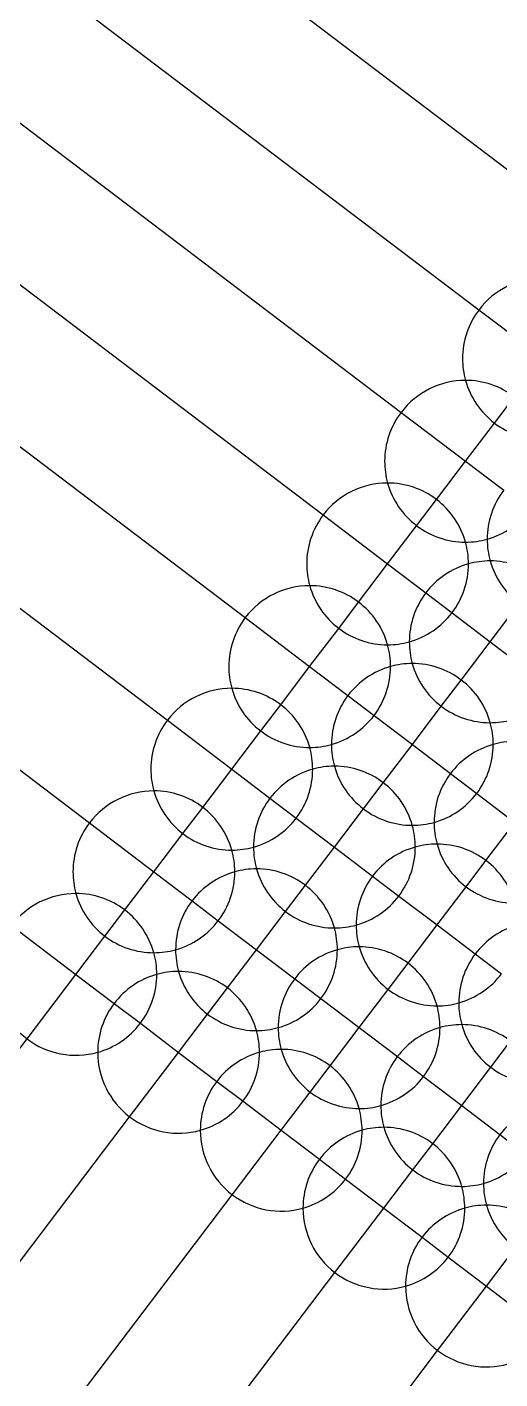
# Model space of a CAD drawing. Extents: x -4240 to 278603, y -63941 to 80916.
# Drawn here: x 14403 to 23173, y 12167 to 37238 of the extents above; entities that cross this region are included whole.
import ezdxf

# ---------------------------------------------------------------- set-up
doc = ezdxf.new("R2010")
doc.units = 0
doc.header["$LTSCALE"] = 1000
doc.header["$MEASUREMENT"] = 0

msp = doc.modelspace()

# ---------------------------------------------------------------- linework, layer by layer
at = {"color": 252}
for p, q in [((6923, 47036), (24229, 33898)), ((6923, 47036), (24229, 33898)), ((6923, 44036), (22784, 31995)), ((6923, 44036), (22784, 31995)), ((6923, 41036), (21339, 30092)), ((6923, 41036), (21339, 30092)), ((6923, 38036), (19894, 28189)), ((6923, 38036), (19894, 28189)), ((6923, 35036), (18450, 26285)), ((6923, 35036), (18450, 26285)), ((6923, 32036), (17005, 24382)), ((6923, 32036), (17005, 24382)), ((22784, 31995), (23979, 31088)), ((22784, 31995), (23979, 31088)), ((23072, 29893), (23441, 30380)), ((23072, 29893), (23441, 30380)), ((21339, 30092), (22534, 29185)), ((21339, 30092), (22534, 29185)), ((22534, 29185), (23072, 29893)), ((22534, 29185), (23072, 29893)), ((21996, 28476), (22534, 29185)), ((21996, 28476), (22534, 29185)), ((22534, 29185), (23242, 28647)), ((22534, 29185), (23242, 28647)), ((6923, 29036), (15560, 22479)), ((6923, 29036), (15560, 22479)), ((21627, 27990), (21996, 28476)), ((21627, 27990), (21996, 28476)), ((19894, 28189), (21089, 27282)), ((19894, 28189), (21089, 27282)), ((21089, 27282), (21627, 27990)), ((21089, 27282), (21627, 27990)), ((20551, 26573), (21089, 27282)), ((20551, 26573), (21089, 27282)), ((21089, 27282), (21798, 26744)), ((21089, 27282), (21798, 26744)), ((21798, 26744), (22284, 26375)), ((21798, 26744), (22284, 26375)), ((20182, 26087), (20551, 26573)), ((20182, 26087), (20551, 26573)), ((22284, 26375), (22992, 25837)), ((22284, 26375), (22992, 25837)), ((22992, 25837), (23530, 26545)), ((22992, 25837), (23530, 26545)), ((18450, 26285), (19644, 25378)), ((18450, 26285), (19644, 25378)), ((19644, 25378), (20182, 26087)), ((19644, 25378), (20182, 26087)), ((22455, 25128), (22992, 25837)), ((22455, 25128), (22992, 25837)), ((22992, 25837), (23701, 25299)), ((22992, 25837), (23701, 25299)), ((19107, 24670), (19644, 25378)), ((19107, 24670), (19644, 25378)), ((19644, 25378), (20353, 24841)), ((19644, 25378), (20353, 24841)), ((22085, 24642), (22455, 25128)), ((22085, 24642), (22455, 25128)), ((20353, 24841), (20839, 24471)), ((20353, 24841), (20839, 24471)), ((18737, 24184), (19107, 24670)), ((18737, 24184), (19107, 24670)), ((21548, 23934), (22085, 24642)), ((21548, 23934), (22085, 24642)), ((17005, 24382), (18200, 23475)), ((17005, 24382), (18200, 23475)), ((20839, 24471), (21548, 23934)), ((20839, 24471), (21548, 23934)), ((18200, 23475), (18737, 24184)), ((18200, 23475), (18737, 24184)), ((21010, 23225), (21548, 23934)), ((21010, 23225), (21548, 23934)), ((21548, 23934), (22256, 23396)), ((21548, 23934), (22256, 23396)), ((17662, 22767), (18200, 23475)), ((17662, 22767), (18200, 23475)), ((18200, 23475), (18908, 22937)), ((18200, 23475), (18908, 22937)), ((22256, 23396), (22742, 23027)), ((22256, 23396), (22742, 23027)), ((20641, 22739), (21010, 23225)), ((20641, 22739), (21010, 23225)), ((18908, 22937), (19394, 22568)), ((18908, 22937), (19394, 22568)), ((22742, 23027), (23451, 22489)), ((22742, 23027), (23451, 22489)), ((17293, 22280), (17662, 22767)), ((17293, 22280), (17662, 22767)), ((19394, 22568), (20103, 22030)), ((19394, 22568), (20103, 22030)), ((20103, 22030), (20641, 22739)), ((20103, 22030), (20641, 22739)), ((15560, 22479), (16755, 21572)), ((15560, 22479), (16755, 21572)), ((22913, 21780), (23451, 22489)), ((22913, 21780), (23451, 22489)), ((16755, 21572), (17293, 22280)), ((16755, 21572), (17293, 22280)), ((19565, 21322), (20103, 22030)), ((19565, 21322), (20103, 22030)), ((20103, 22030), (20811, 21493)), ((20103, 22030), (20811, 21493)), ((16217, 20864), (16755, 21572)), ((16217, 20864), (16755, 21572)), ((16755, 21572), (17463, 21034)), ((16755, 21572), (17463, 21034)), ((22544, 21294), (22913, 21780)), ((22544, 21294), (22913, 21780)), ((19196, 20836), (19565, 21322)), ((19196, 20836), (19565, 21322)), ((20811, 21493), (21298, 21123)), ((20811, 21493), (21298, 21123)), ((21298, 21123), (22006, 20586)), ((21298, 21123), (22006, 20586)), ((22006, 20586), (22544, 21294)), ((22006, 20586), (22544, 21294)), ((15848, 20377), (16217, 20864)), ((15848, 20377), (16217, 20864)), ((17463, 21034), (17950, 20665)), ((17463, 21034), (17950, 20665)), ((18658, 20127), (19196, 20836)), ((18658, 20127), (19196, 20836)), ((14115, 20576), (15310, 19669)), ((14115, 20576), (15310, 19669)), ((17950, 20665), (18658, 20127)), ((17950, 20665), (18658, 20127)), ((21468, 19877), (22006, 20586)), ((21468, 19877), (22006, 20586)), ((22006, 20586), (22714, 20048)), ((22006, 20586), (22714, 20048)), ((15310, 19669), (15848, 20377)), ((15310, 19669), (15848, 20377)), ((18120, 19419), (18658, 20127)), ((18120, 19419), (18658, 20127)), ((18658, 20127), (19366, 19589)), ((18658, 20127), (19366, 19589)), ((21099, 19391), (21468, 19877)), ((21099, 19391), (21468, 19877)), ((22714, 20048), (23201, 19679)), ((22714, 20048), (23201, 19679)), ((14403, 18474), (15310, 19669)), ((14403, 18474), (15310, 19669)), ((15310, 19669), (16018, 19131)), ((15310, 19669), (16018, 19131)), ((19366, 19589), (19853, 19220)), ((19366, 19589), (19853, 19220)), ((17751, 18932), (18120, 19419)), ((17751, 18932), (18120, 19419)), ((20561, 18682), (21099, 19391)), ((20561, 18682), (21099, 19391)), ((16018, 19131), (16505, 18762)), ((16018, 19131), (16505, 18762)), ((19853, 19220), (20561, 18682)), ((19853, 19220), (20561, 18682)), ((17213, 18224), (17751, 18932)), ((17213, 18224), (17751, 18932)), ((16505, 18762), (17213, 18224)), ((16505, 18762), (17213, 18224)), ((20023, 17974), (20561, 18682)), ((20023, 17974), (20561, 18682)), ((20561, 18682), (21270, 18145)), ((20561, 18682), (21270, 18145)), ((429, 66), (14403, 18474)), ((429, 66), (14403, 18474)), ((23002, 17946), (23371, 18432)), ((23002, 17946), (23371, 18432)), ((16306, 17029), (17213, 18224)), ((16306, 17029), (17213, 18224)), ((17213, 18224), (17922, 17686)), ((17213, 18224), (17922, 17686)), ((21270, 18145), (21756, 17775)), ((21270, 18145), (21756, 17775)), ((19654, 17488), (20023, 17974)), ((19654, 17488), (20023, 17974)), ((22464, 17238), (23002, 17946)), ((22464, 17238), (23002, 17946)), ((17922, 17686), (18408, 17317)), ((17922, 17686), (18408, 17317)), ((21756, 17775), (22464, 17238)), ((21756, 17775), (22464, 17238)), ((18408, 17317), (19116, 16779)), ((18408, 17317), (19116, 16779)), ((19116, 16779), (19654, 17488)), ((19116, 16779), (19654, 17488)), ((21927, 16529), (22464, 17238)), ((21927, 16529), (22464, 17238)), ((22464, 17238), (23173, 16700)), ((22464, 17238), (23173, 16700)), ((3429, 66), (16306, 17029)), ((3429, 66), (16306, 17029)), ((18209, 15584), (19116, 16779)), ((18209, 15584), (19116, 16779)), ((19116, 16779), (19825, 16241)), ((19116, 16779), (19825, 16241)), ((23173, 16700), (23659, 16331)), ((23173, 16700), (23659, 16331)), ((21557, 16043), (21927, 16529)), ((21557, 16043), (21927, 16529)), ((19825, 16241), (20311, 15872)), ((19825, 16241), (20311, 15872)), ((20311, 15872), (21020, 15334)), ((20311, 15872), (21020, 15334)), ((21020, 15334), (21557, 16043)), ((21020, 15334), (21557, 16043)), ((6429, 66), (18209, 15584)), ((6429, 66), (18209, 15584)), ((20113, 14140), (21020, 15334)), ((20113, 14140), (21020, 15334)), ((21020, 15334), (21728, 14797)), ((21020, 15334), (21728, 14797)), ((21728, 14797), (22214, 14427)), ((21728, 14797), (22214, 14427)), ((22923, 13890), (23461, 14598)), ((22923, 13890), (23461, 14598)), ((22214, 14427), (22923, 13890)), ((22214, 14427), (22923, 13890)), ((9429, 66), (20113, 14140)), ((9429, 66), (20113, 14140)), ((22016, 12695), (22923, 13890)), ((22016, 12695), (22923, 13890)), ((22923, 13890), (23631, 13352)), ((22923, 13890), (23631, 13352)), ((12429, 66), (22016, 12695)), ((12429, 66), (22016, 12695))]:
    msp.add_line(p, q, dxfattribs=at)
for centre, start, end in [((23979, 31088), 90, 142.7966), ((23979, 31088), 90, 142.7966), ((23979, 31088), 142.7966, 180), ((23979, 31088), 142.7966, 180), ((23979, 31088), 180, 195.5932), ((23979, 31088), 180, 195.5932), ((22534, 29185), 90, 142.7966), ((22534, 29185), 90, 142.7966), ((22534, 29185), 52.7966, 90), ((23979, 31088), 195.5932, 232.7966), ((22534, 29185), 52.7966, 90), ((23979, 31088), 195.5932, 232.7966), ((22534, 29185), 142.7966, 180), ((22534, 29185), 142.7966, 180), ((23979, 31088), 232.7966, 270), ((23979, 31088), 232.7966, 270), ((22534, 29185), 180, 195.5932), ((22534, 29185), 180, 195.5932), ((21089, 27282), 90, 142.7966), ((21089, 27282), 90, 142.7966), ((21089, 27282), 52.7966, 90), ((22534, 29185), 195.5932, 232.7966), ((21089, 27282), 52.7966, 90), ((22534, 29185), 195.5932, 232.7966), ((24437, 27740), 142.7966, 180), ((24437, 27740), 142.7966, 180), ((21089, 27282), 15.5932, 52.7966), ((21089, 27282), 15.5932, 52.7966), ((21089, 27282), 142.7966, 180), ((21089, 27282), 142.7966, 180), ((22534, 29185), 285.5932, 322.7966), ((22534, 29185), 285.5932, 322.7966), ((22534, 29185), 232.7966, 270), ((22534, 29185), 232.7966, 270), ((22534, 29185), 270, 285.5932), ((22534, 29185), 270, 285.5932), ((21089, 27282), 0, 15.5932), ((21089, 27282), 0, 15.5932), ((24437, 27740), 180, 195.5932), ((24437, 27740), 180, 195.5932), ((22992, 25837), 90, 105.5932), ((22992, 25837), 90, 105.5932), ((22992, 25837), 52.7966, 90), ((24437, 27740), 195.5932, 232.7966), ((22992, 25837), 52.7966, 90), ((24437, 27740), 195.5932, 232.7966), ((21089, 27282), 180, 195.5932), ((21089, 27282), 180, 195.5932), ((22992, 25837), 105.5932, 142.7966), ((22992, 25837), 105.5932, 142.7966), ((21089, 27282), 322.7966, 0), ((21089, 27282), 322.7966, 0), ((19644, 25378), 90, 142.7966), ((19644, 25378), 90, 142.7966), ((19644, 25378), 52.7966, 90), ((21089, 27282), 195.5932, 232.7966), ((19644, 25378), 52.7966, 90), ((21089, 27282), 195.5932, 232.7966), ((22992, 25837), 142.7966, 180), ((22992, 25837), 142.7966, 180), ((19644, 25378), 15.5932, 52.7966), ((19644, 25378), 15.5932, 52.7966), ((21089, 27282), 285.5932, 322.7966), ((21089, 27282), 285.5932, 322.7966), ((19644, 25378), 142.7966, 180), ((19644, 25378), 142.7966, 180), ((21089, 27282), 232.7966, 270), ((21089, 27282), 232.7966, 270), ((21089, 27282), 270, 285.5932), ((21089, 27282), 270, 285.5932), ((22992, 25837), 180, 195.5932), ((22992, 25837), 180, 195.5932), ((19644, 25378), 0, 15.5932), ((19644, 25378), 0, 15.5932), ((19644, 25378), 180, 195.5932), ((19644, 25378), 180, 195.5932), ((21548, 23934), 105.5932, 142.7966), ((21548, 23934), 105.5932, 142.7966), ((19644, 25378), 322.7966, 0), ((19644, 25378), 322.7966, 0), ((21548, 23934), 90, 105.5932), ((21548, 23934), 90, 105.5932), ((21548, 23934), 52.7966, 90), ((22992, 25837), 195.5932, 232.7966), ((21548, 23934), 52.7966, 90), ((22992, 25837), 195.5932, 232.7966), ((21548, 23934), 15.5932, 52.7966), ((21548, 23934), 15.5932, 52.7966), ((18200, 23475), 90, 142.7966), ((18200, 23475), 90, 142.7966), ((18200, 23475), 52.7966, 90), ((19644, 25378), 195.5932, 232.7966), ((18200, 23475), 52.7966, 90), ((19644, 25378), 195.5932, 232.7966), ((21548, 23934), 142.7966, 180), ((21548, 23934), 142.7966, 180), ((18200, 23475), 15.5932, 52.7966), ((18200, 23475), 15.5932, 52.7966), ((22992, 25837), 232.7966, 270), ((22992, 25837), 232.7966, 270), ((18200, 23475), 142.7966, 180), ((18200, 23475), 142.7966, 180), ((19644, 25378), 285.5932, 322.7966), ((19644, 25378), 285.5932, 322.7966), ((22992, 25837), 270, 285.5932), ((22992, 25837), 270, 285.5932), ((21548, 23934), 0, 15.5932), ((21548, 23934), 0, 15.5932), ((19644, 25378), 232.7966, 270), ((19644, 25378), 232.7966, 270), ((19644, 25378), 270, 285.5932), ((19644, 25378), 270, 285.5932), ((18200, 23475), 0, 15.5932), ((18200, 23475), 0, 15.5932), ((21548, 23934), 180, 195.5932), ((21548, 23934), 180, 195.5932), ((23451, 22489), 105.5932, 142.7966), ((23451, 22489), 105.5932, 142.7966), ((21548, 23934), 322.7966, 0), ((21548, 23934), 322.7966, 0), ((23451, 22489), 90, 105.5932), ((23451, 22489), 90, 105.5932), ((18200, 23475), 180, 195.5932), ((18200, 23475), 180, 195.5932), ((20103, 22030), 105.5932, 142.7966), ((20103, 22030), 105.5932, 142.7966), ((18200, 23475), 322.7966, 0), ((18200, 23475), 322.7966, 0), ((20103, 22030), 90, 105.5932), ((20103, 22030), 90, 105.5932), ((20103, 22030), 52.7966, 90), ((21548, 23934), 195.5932, 232.7966), ((20103, 22030), 52.7966, 90), ((21548, 23934), 195.5932, 232.7966), ((23451, 22489), 142.7966, 180), ((23451, 22489), 142.7966, 180), ((16755, 21572), 90, 142.7966), ((16755, 21572), 90, 142.7966), ((16755, 21572), 52.7966, 90), ((18200, 23475), 195.5932, 232.7966), ((16755, 21572), 52.7966, 90), ((18200, 23475), 195.5932, 232.7966), ((20103, 22030), 15.5932, 52.7966), ((20103, 22030), 15.5932, 52.7966), ((20103, 22030), 142.7966, 180), ((20103, 22030), 142.7966, 180), ((21548, 23934), 285.5932, 322.7966), ((21548, 23934), 285.5932, 322.7966), ((16755, 21572), 15.5932, 52.7966), ((16755, 21572), 15.5932, 52.7966), ((18200, 23475), 285.5932, 322.7966), ((18200, 23475), 285.5932, 322.7966), ((21548, 23934), 232.7966, 270), ((21548, 23934), 232.7966, 270), ((16755, 21572), 142.7966, 180), ((16755, 21572), 142.7966, 180), ((21548, 23934), 270, 285.5932), ((21548, 23934), 270, 285.5932), ((20103, 22030), 0, 15.5932), ((20103, 22030), 0, 15.5932), ((23451, 22489), 180, 195.5932), ((23451, 22489), 180, 195.5932), ((18200, 23475), 232.7966, 270), ((18200, 23475), 232.7966, 270), ((22006, 20586), 90, 105.5932), ((22006, 20586), 90, 105.5932), ((22006, 20586), 52.7966, 90), ((23451, 22489), 195.5932, 232.7966), ((22006, 20586), 52.7966, 90), ((23451, 22489), 195.5932, 232.7966), ((18200, 23475), 270, 285.5932), ((18200, 23475), 270, 285.5932), ((16755, 21572), 0, 15.5932), ((16755, 21572), 0, 15.5932), ((20103, 22030), 180, 195.5932), ((20103, 22030), 180, 195.5932), ((22006, 20586), 105.5932, 142.7966), ((22006, 20586), 105.5932, 142.7966), ((20103, 22030), 322.7966, 0), ((20103, 22030), 322.7966, 0), ((16755, 21572), 180, 195.5932), ((16755, 21572), 180, 195.5932), ((18658, 20127), 105.5932, 142.7966), ((18658, 20127), 105.5932, 142.7966), ((16755, 21572), 322.7966, 0), ((16755, 21572), 322.7966, 0), ((18658, 20127), 90, 105.5932), ((18658, 20127), 90, 105.5932), ((18658, 20127), 52.7966, 90), ((20103, 22030), 195.5932, 232.7966), ((18658, 20127), 52.7966, 90), ((20103, 22030), 195.5932, 232.7966), ((22006, 20586), 15.5932, 52.7966), ((22006, 20586), 15.5932, 52.7966), ((18658, 20127), 15.5932, 52.7966), ((18658, 20127), 15.5932, 52.7966), ((22006, 20586), 142.7966, 180), ((22006, 20586), 142.7966, 180), ((15310, 19669), 90, 142.7966), ((15310, 19669), 90, 142.7966), ((15310, 19669), 52.7966, 90), ((16755, 21572), 195.5932, 232.7966), ((15310, 19669), 52.7966, 90), ((16755, 21572), 195.5932, 232.7966), ((20103, 22030), 285.5932, 322.7966), ((20103, 22030), 285.5932, 322.7966), ((23451, 22489), 232.7966, 270), ((23451, 22489), 232.7966, 270), ((15310, 19669), 15.5932, 52.7966), ((15310, 19669), 15.5932, 52.7966), ((18658, 20127), 142.7966, 180), ((18658, 20127), 142.7966, 180), ((20103, 22030), 232.7966, 270), ((20103, 22030), 232.7966, 270), ((16755, 21572), 285.5932, 322.7966), ((16755, 21572), 285.5932, 322.7966), ((20103, 22030), 270, 285.5932), ((20103, 22030), 270, 285.5932), ((22006, 20586), 180, 195.5932), ((22006, 20586), 180, 195.5932), ((23909, 19141), 105.5932, 142.7966), ((23909, 19141), 105.5932, 142.7966), ((16755, 21572), 232.7966, 270), ((16755, 21572), 232.7966, 270), ((18658, 20127), 0, 15.5932), ((18658, 20127), 0, 15.5932), ((16755, 21572), 270, 285.5932), ((16755, 21572), 270, 285.5932), ((15310, 19669), 0, 15.5932), ((15310, 19669), 0, 15.5932), ((18658, 20127), 180, 195.5932), ((18658, 20127), 180, 195.5932), ((20561, 18682), 105.5932, 142.7966), ((20561, 18682), 105.5932, 142.7966), ((18658, 20127), 322.7966, 0), ((18658, 20127), 322.7966, 0), ((20561, 18682), 90, 105.5932), ((20561, 18682), 90, 105.5932), ((20561, 18682), 52.7966, 90), ((22006, 20586), 195.5932, 232.7966), ((20561, 18682), 52.7966, 90), ((22006, 20586), 195.5932, 232.7966), ((20561, 18682), 15.5932, 52.7966), ((20561, 18682), 15.5932, 52.7966), ((23909, 19141), 142.7966, 180), ((23909, 19141), 142.7966, 180), ((15310, 19669), 180, 232.7966), ((17213, 18224), 105.5932, 142.7966), ((17213, 18224), 105.5932, 142.7966), ((15310, 19669), 322.7966, 0), ((15310, 19669), 322.7966, 0), ((17213, 18224), 90, 105.5932), ((17213, 18224), 90, 105.5932), ((17213, 18224), 52.7966, 90), ((18658, 20127), 195.5932, 232.7966), ((17213, 18224), 52.7966, 90), ((18658, 20127), 195.5932, 232.7966), ((20561, 18682), 142.7966, 180), ((20561, 18682), 142.7966, 180), ((22006, 20586), 285.5932, 322.7966), ((22006, 20586), 285.5932, 322.7966), ((17213, 18224), 15.5932, 52.7966), ((17213, 18224), 15.5932, 52.7966), ((22006, 20586), 232.7966, 270), ((22006, 20586), 232.7966, 270), ((17213, 18224), 142.7966, 180), ((17213, 18224), 142.7966, 180), ((18658, 20127), 285.5932, 322.7966), ((18658, 20127), 285.5932, 322.7966), ((22006, 20586), 270, 285.5932), ((22006, 20586), 270, 285.5932), ((20561, 18682), 0, 15.5932), ((20561, 18682), 0, 15.5932), ((23909, 19141), 180, 195.5932), ((23909, 19141), 180, 195.5932), ((18658, 20127), 232.7966, 270), ((18658, 20127), 232.7966, 270), ((15310, 19669), 285.5932, 322.7966), ((15310, 19669), 285.5932, 322.7966), ((18658, 20127), 270, 285.5932), ((18658, 20127), 270, 285.5932), ((17213, 18224), 0, 15.5932), ((17213, 18224), 0, 15.5932), ((20561, 18682), 180, 195.5932), ((20561, 18682), 180, 195.5932), ((22464, 17238), 105.5932, 142.7966), ((22464, 17238), 105.5932, 142.7966), ((20561, 18682), 322.7966, 0), ((20561, 18682), 322.7966, 0), ((22464, 17238), 90, 105.5932), ((22464, 17238), 90, 105.5932), ((22464, 17238), 52.7966, 90), ((23909, 19141), 195.5932, 232.7966), ((22464, 17238), 52.7966, 90), ((23909, 19141), 195.5932, 232.7966), ((15310, 19669), 232.7966, 285.5932), ((15310, 19669), 232.7966, 285.5932), ((17213, 18224), 180, 232.7966), ((17213, 18224), 180, 232.7966), ((19116, 16779), 105.5932, 142.7966), ((19116, 16779), 105.5932, 142.7966), ((17213, 18224), 322.7966, 0), ((17213, 18224), 322.7966, 0), ((19116, 16779), 90, 105.5932), ((19116, 16779), 90, 105.5932), ((19116, 16779), 52.7966, 90), ((20561, 18682), 195.5932, 232.7966), ((19116, 16779), 52.7966, 90), ((20561, 18682), 195.5932, 232.7966), ((22464, 17238), 142.7966, 180), ((22464, 17238), 142.7966, 180), ((19116, 16779), 15.5932, 52.7966), ((19116, 16779), 15.5932, 52.7966), ((23909, 19141), 232.7966, 270), ((23909, 19141), 232.7966, 270), ((19116, 16779), 142.7966, 180), ((19116, 16779), 142.7966, 180), ((20561, 18682), 285.5932, 322.7966), ((20561, 18682), 285.5932, 322.7966), ((17213, 18224), 285.5932, 322.7966), ((17213, 18224), 285.5932, 322.7966), ((20561, 18682), 232.7966, 270), ((20561, 18682), 232.7966, 270), ((20561, 18682), 270, 285.5932), ((20561, 18682), 270, 285.5932), ((19116, 16779), 0, 15.5932), ((19116, 16779), 0, 15.5932), ((22464, 17238), 180, 195.5932), ((22464, 17238), 180, 195.5932), ((24368, 15793), 105.5932, 142.7966), ((17213, 18224), 232.7966, 285.5932), ((17213, 18224), 232.7966, 285.5932), ((21020, 15334), 90, 105.5932), ((21020, 15334), 90, 105.5932), ((21020, 15334), 52.7966, 90), ((22464, 17238), 195.5932, 232.7966), ((21020, 15334), 52.7966, 90), ((22464, 17238), 195.5932, 232.7966), ((19116, 16779), 180, 232.7966), ((19116, 16779), 180, 232.7966), ((21020, 15334), 105.5932, 142.7966), ((21020, 15334), 105.5932, 142.7966), ((19116, 16779), 322.7966, 0), ((19116, 16779), 322.7966, 0), ((24368, 15793), 142.7966, 180), ((24368, 15793), 142.7966, 180), ((21020, 15334), 15.5932, 52.7966), ((21020, 15334), 15.5932, 52.7966), ((22464, 17238), 285.5932, 322.7966), ((22464, 17238), 285.5932, 322.7966), ((21020, 15334), 142.7966, 180), ((21020, 15334), 142.7966, 180), ((19116, 16779), 285.5932, 322.7966), ((19116, 16779), 285.5932, 322.7966), ((22464, 17238), 232.7966, 270), ((22464, 17238), 232.7966, 270), ((19116, 16779), 232.7966, 285.5932), ((19116, 16779), 232.7966, 285.5932), ((22464, 17238), 270, 285.5932), ((22464, 17238), 270, 285.5932), ((21020, 15334), 0, 15.5932), ((21020, 15334), 0, 15.5932), ((24368, 15793), 180, 195.5932), ((24368, 15793), 180, 195.5932), ((21020, 15334), 180, 232.7966), ((21020, 15334), 180, 232.7966), ((22923, 13890), 105.5932, 142.7966), ((22923, 13890), 105.5932, 142.7966), ((21020, 15334), 322.7966, 0), ((21020, 15334), 322.7966, 0), ((22923, 13890), 90, 105.5932), ((22923, 13890), 90, 105.5932), ((22923, 13890), 52.7966, 90), ((24368, 15793), 195.5932, 232.7966), ((22923, 13890), 52.7966, 90), ((24368, 15793), 195.5932, 232.7966), ((22923, 13890), 142.7966, 180), ((22923, 13890), 142.7966, 180), ((21020, 15334), 285.5932, 322.7966), ((21020, 15334), 285.5932, 322.7966), ((21020, 15334), 232.7966, 285.5932), ((21020, 15334), 232.7966, 285.5932), ((22923, 13890), 180, 232.7966), ((22923, 13890), 180, 232.7966), ((22923, 13890), 232.7966, 285.5932), ((22923, 13890), 232.7966, 285.5932)]:
    msp.add_arc(centre, 1500, start, end, dxfattribs=at)

doc.saveas('drawing.dxf')
